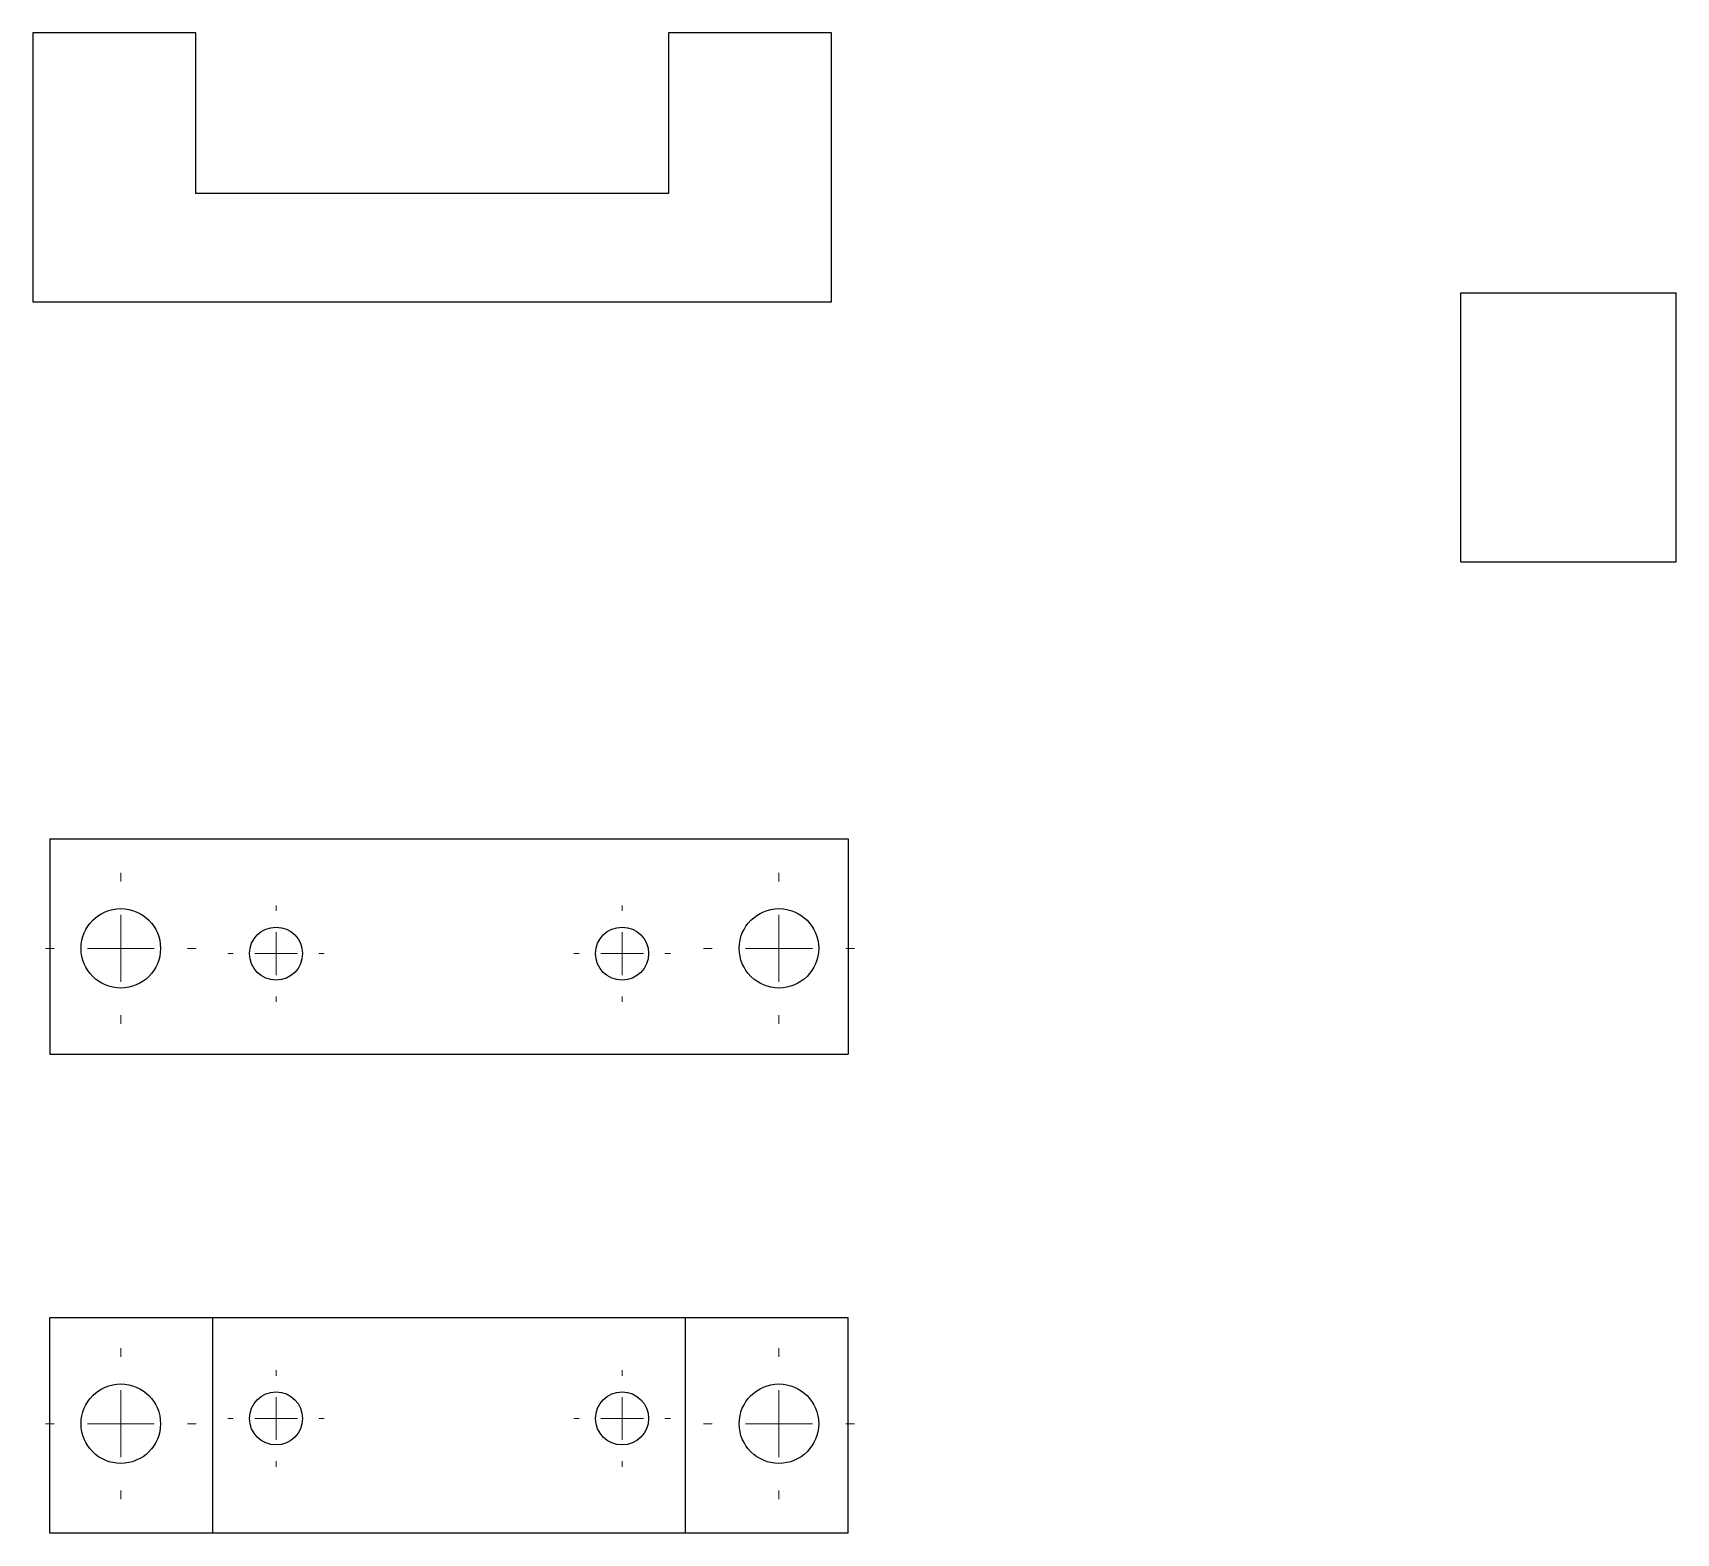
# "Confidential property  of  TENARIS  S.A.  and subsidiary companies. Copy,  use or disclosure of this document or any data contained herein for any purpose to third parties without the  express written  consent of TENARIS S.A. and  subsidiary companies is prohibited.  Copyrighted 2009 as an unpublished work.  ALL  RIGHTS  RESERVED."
# Model space of a CAD drawing. Header units: millimetres. Extents: x 948.8 to 1010.8, y 1807.7 to 1864.4.
import ezdxf

# ---------------------------------------------------------------- set-up
doc = ezdxf.new("R2010")
doc.units = ezdxf.units.MM

# ---------------------------------------------------------------- blocks, each defined once
blk = doc.blocks.new('SW_CENTERMARKSYMBOL_5')
at = {"color": 0, "linetype": 'Continuous', "lineweight": 0}
for p, q in [((0, 5), (0, 5.65)), ((0, 0), (0, 2.5)), ((-5, 0), (-5.65, 0)), ((0, 0), (-2.5, 0)), ((0, 0), (0, -2.5)), ((0, 0), (2.5, 0)), ((5, 0), (5.65, 0)), ((0, -5), (0, -5.65))]:
    blk.add_line(p, q, dxfattribs=at)

msp = doc.modelspace()

# ---------------------------------------------------------------- linework, layer by layer
at = {"color": 7, "linetype": 'Continuous', "lineweight": 25}
for p, q in [((948.759, 1864.359), (948.759, 1854.209)), ((954.909, 1864.359), (948.759, 1864.359)), ((954.909, 1858.299), (954.909, 1864.359)), ((972.749, 1864.359), (972.749, 1858.299)), ((978.899, 1864.359), (972.749, 1864.359)), ((978.899, 1854.209), (978.899, 1864.359)), ((972.749, 1858.299), (954.909, 1858.299)), ((1002.652, 1844.397), (1002.652, 1854.547)), ((1002.652, 1854.547), (1010.782, 1854.547)), ((1010.782, 1844.397), (1010.782, 1854.547)), ((948.759, 1854.209), (978.899, 1854.209)), ((1002.652, 1844.397), (1010.782, 1844.397)), ((949.397, 1833.939), (949.397, 1825.809)), ((949.397, 1833.939), (979.537, 1833.939)), ((979.537, 1833.939), (979.537, 1825.809)), ((949.397, 1825.809), (979.537, 1825.809)), ((955.547, 1815.868), (949.397, 1815.868)), ((949.397, 1807.738), (949.397, 1815.868)), ((955.547, 1807.738), (955.547, 1815.868)), ((973.387, 1815.868), (955.547, 1815.868)), ((973.387, 1807.738), (973.387, 1815.868)), ((979.537, 1815.868), (973.387, 1815.868)), ((979.537, 1807.738), (979.537, 1815.868)), ((955.547, 1807.738), (949.397, 1807.738)), ((973.387, 1807.738), (955.547, 1807.738)), ((979.537, 1807.738), (973.387, 1807.738))]:
    msp.add_line(p, q, dxfattribs=at)
for centre, radius in [((952.077, 1829.809), 1.5), ((976.919, 1829.809), 1.5), ((957.937, 1829.609), 1), ((970.997, 1829.609), 1), ((952.077, 1811.868), 1.5), ((957.937, 1812.068), 1), ((970.997, 1812.068), 1), ((976.919, 1811.868), 1.5)]:
    msp.add_circle(centre, radius, dxfattribs=at)

# ---------------------------------------------------------------- block references
at = {"color": 7, "linetype": 'Continuous', "lineweight": 0}
for p, xscale, yscale, zscale in [((952.077, 1829.809), 0.504, 0.504, 0.504), ((976.919, 1829.809), 0.504, 0.504, 0.504), ((957.937, 1829.609), 0.32256, 0.32256, 0.32256), ((970.997, 1829.609), 0.32256, 0.32256, 0.32256), ((952.077, 1811.868), 0.504, 0.504, 0.504), ((976.919, 1811.868), 0.504, 0.504, 0.504), ((957.937, 1812.068), 0.32256, 0.32256, 0.32256), ((970.997, 1812.068), 0.32256, 0.32256, 0.32256)]:
    msp.add_blockref('SW_CENTERMARKSYMBOL_5', p, dxfattribs=dict(at, xscale=xscale, yscale=yscale, zscale=zscale))

doc.saveas('drawing.dxf')
